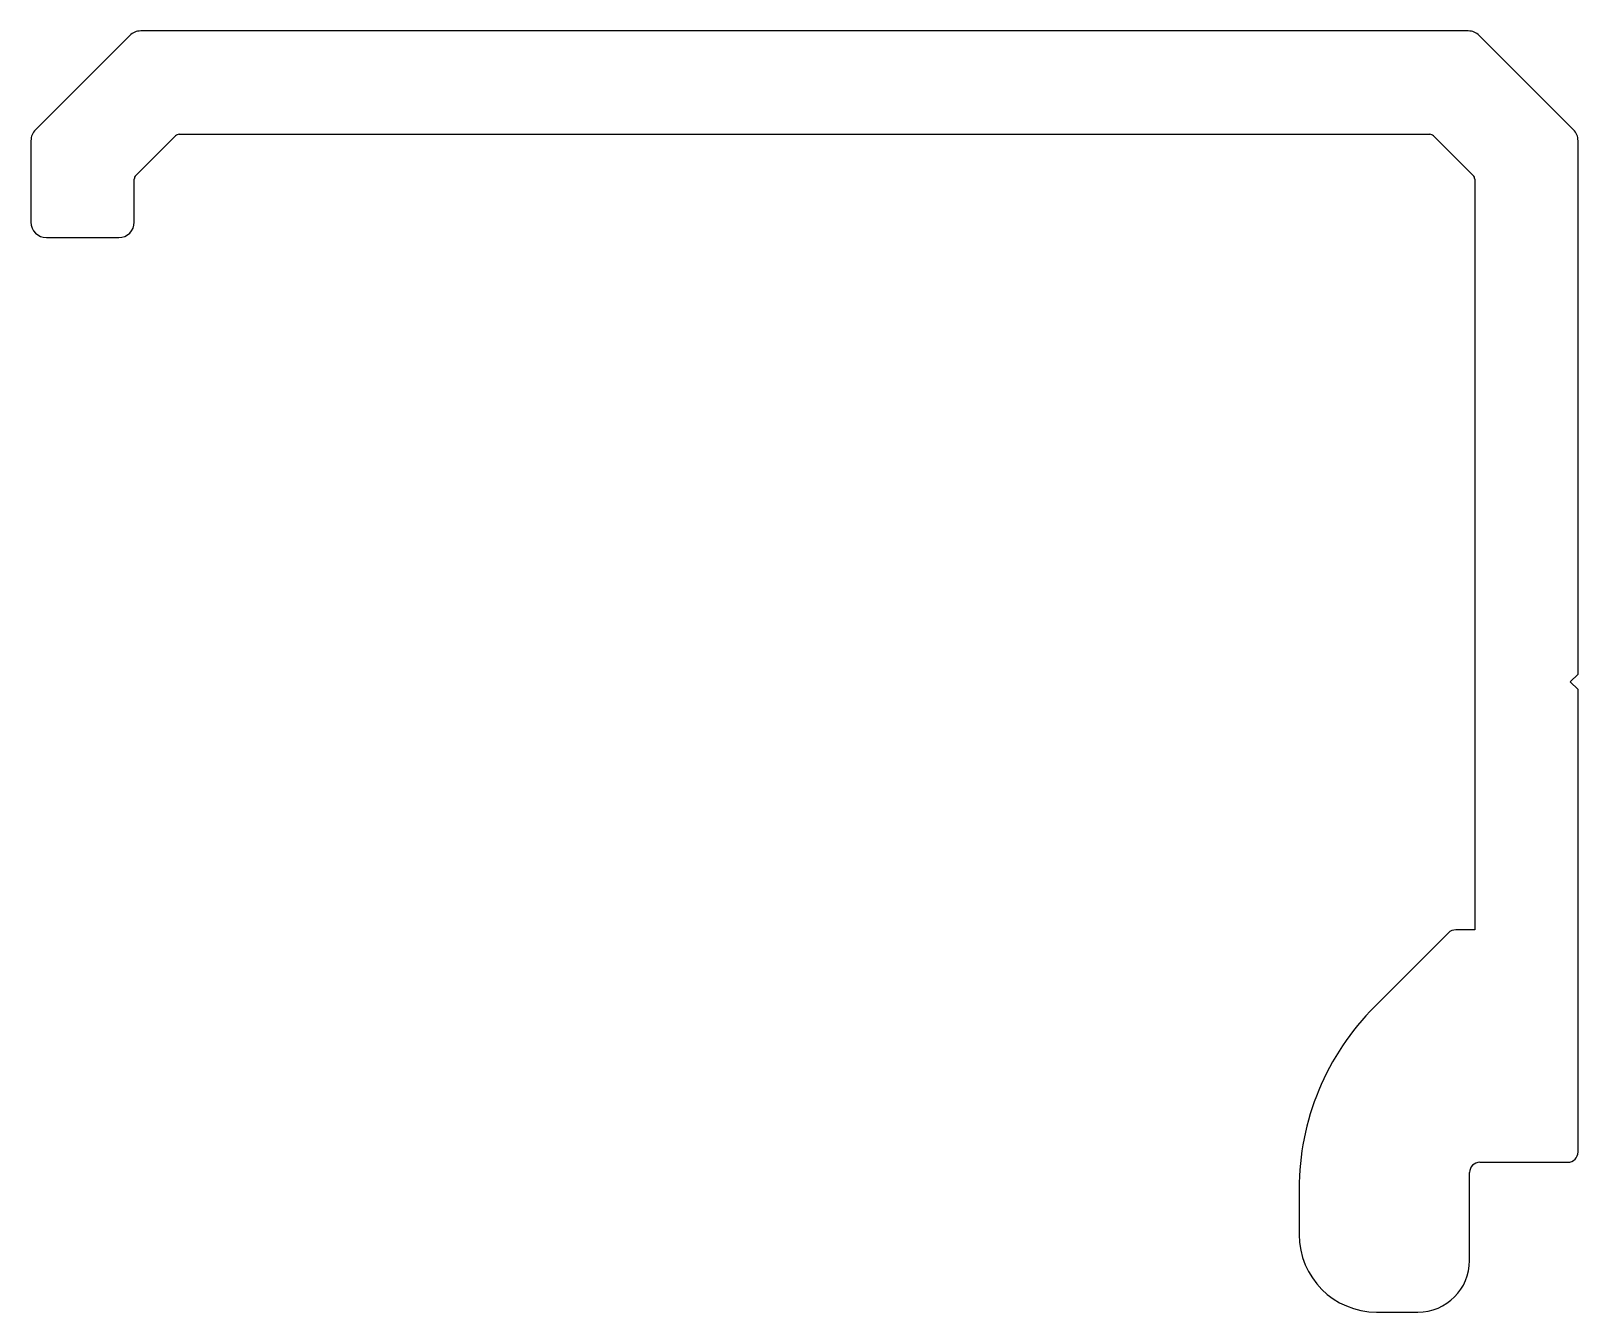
# Model space of a CAD drawing. Extents: x 741.6 to 771.5, y 441.6 to 466.4.
import ezdxf

# ---------------------------------------------------------------- set-up
doc = ezdxf.new("R2010")
doc.units = 0
doc.layers.get('0').update_dxf_attribs({"linetype": 'CONTINUOUS'})

msp = doc.modelspace()

# ---------------------------------------------------------------- linework, layer by layer
for p, q in [((769.392, 466.427), (743.689, 466.427)), ((743.477, 466.34), (741.653, 464.515)), ((771.428, 464.515), (769.604, 466.34)), ((741.565, 464.303), (741.565, 462.727)), ((743.594, 463.628), (744.364, 464.398)), ((744.435, 464.427), (768.646, 464.427)), ((768.717, 464.398), (769.487, 463.628)), ((771.516, 453.977), (771.516, 464.303)), ((743.565, 462.727), (743.565, 463.558)), ((769.516, 463.558), (769.516, 449.027)), ((741.865, 462.427), (743.265, 462.427)), ((771.366, 453.827), (771.516, 453.977)), ((771.516, 453.677), (771.366, 453.827)), ((771.516, 444.727), (771.516, 453.677)), ((769.516, 449.027), (769.148, 449.027)), ((769.006, 448.969), (767.581, 447.543)), ((769.616, 444.527), (771.316, 444.527)), ((769.416, 442.627), (769.416, 444.327)), ((766.116, 444.008), (766.116, 443.127)), ((767.616, 441.627), (768.416, 441.627))]:
    msp.add_line(p, q)
for centre, radius, start, end in [((743.689, 466.127), 0.3, 90, 135), ((769.392, 466.127), 0.3, 45, 90), ((741.865, 464.303), 0.3, 135, 180), ((744.435, 464.327), 0.1, 90, 134.9996), ((768.646, 464.327), 0.1, 45, 90), ((771.216, 464.303), 0.3, 0, 45), ((743.665, 463.558), 0.1, 135, 180), ((769.416, 463.558), 0.1, 0, 45), ((741.865, 462.727), 0.3, 180, 270), ((743.265, 462.727), 0.3, 270, 0), ((769.148, 448.827), 0.2, 90, 135), ((771.116, 444.008), 5, 135, 180), ((769.616, 444.327), 0.2, 90, 180), ((771.316, 444.727), 0.2, 270, 0), ((767.616, 443.127), 1.5, 180, 270), ((768.416, 442.627), 1, 270, 0)]:
    msp.add_arc(centre, radius, start, end)

doc.saveas('drawing.dxf')
